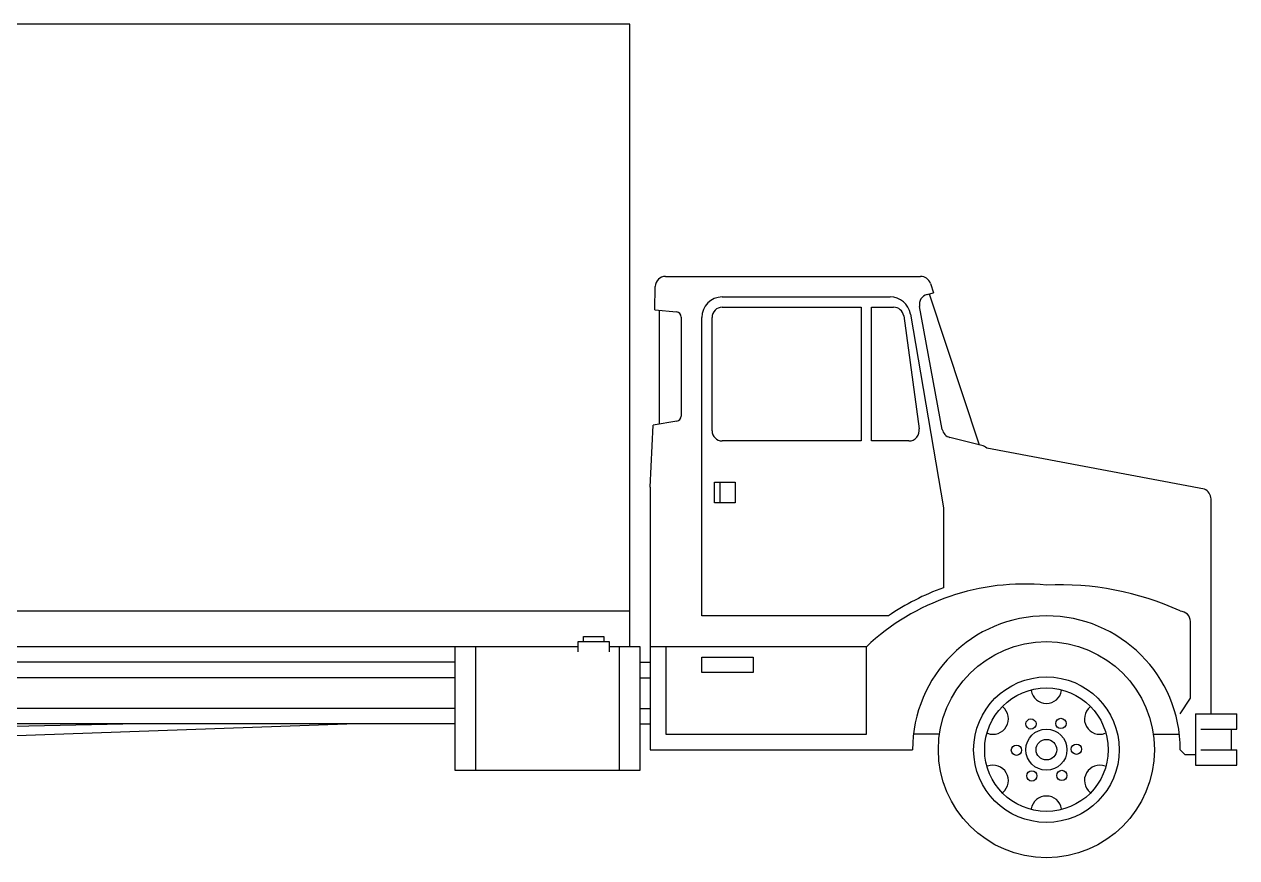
# Model space of a CAD drawing. Header units: centimetres. Extents: x 56177 to 99483, y 493 to 15482.
# Drawn here: x 58018 to 58557, y 1555 to 1926 of the extents above; entities that cross this region are included whole.
import ezdxf

# ---------------------------------------------------------------- set-up
doc = ezdxf.new("R2010")
doc.units = ezdxf.units.CM
doc.header["$MEASUREMENT"] = 0

# ---------------------------------------------------------------- blocks, each defined once
blk = doc.blocks.new('camion lado1')
for p, q in [((4.5466, 4.1148), (-2.8067, 4.1148)), ((4.5466, 1.0414), (4.5466, 4.1148)), ((4.669933, 2.705467), (4.672966, 2.820737)), ((4.723749, 2.8702), (5.982894, 2.8702)), ((6.031207, 2.835102), (6.046216, 2.78892)), ((5.0038, 2.7686), (5.832476, 2.7686)), ((6.014713, 2.78063), (6.046216, 2.78892)), ((6.02488, 2.783306), (6.271962, 2.03881)), ((4.669933, 2.705467), (4.777727, 2.694688)), ((4.692177, 2.703243), (4.692177, 2.140144)), ((5.0038, 2.7178), (5.6896, 2.7178)), ((5.6896, 2.7178), (5.6896, 2.0574)), ((5.7404, 2.7178), (5.849321, 2.7178)), ((5.7404, 2.0574), (5.7404, 2.7178)), ((6.089996, 2.11482), (5.977711, 2.722141)), ((4.8006, 2.669414), (4.8006, 2.180364)), ((4.9022, 1.1938), (4.9022, 2.667)), ((4.953, 2.1082), (4.953, 2.667)), ((5.899512, 2.674843), (5.97503, 2.118138)), ((5.932627, 2.684099), (6.096, 1.7272)), ((4.779552, 2.15534), (4.662272, 2.134943)), ((4.6482, 1.8288), (4.662272, 2.134943)), ((5.6896, 2.0574), (5.0038, 2.0574)), ((5.925211, 2.0574), (5.7404, 2.0574)), ((6.285549, 2.035413), (6.127605, 2.074899)), ((7.383845, 1.818914), (6.309149, 2.022051)), ((4.6482, 1.8288), (4.6482, 0.5334)), ((4.9657, 1.8542), (5.0673, 1.8542)), ((4.9657, 1.7526), (4.9657, 1.8542)), ((4.9911, 1.8542), (4.9911, 1.7526)), ((5.0673, 1.8542), (5.0673, 1.7526)), ((5.0673, 1.7526), (4.9657, 1.7526)), ((7.4168, 0.7112), (7.4168, 1.771352)), ((6.096, 1.7272), (6.096, 1.332766)), ((-2.794, 1.2192), (4.5466, 1.2192)), ((5.823548, 1.1938), (4.9022, 1.1938)), ((7.3152, 0.7874), (7.3152, 1.165762)), ((4.318, 1.0668), (4.318, 1.0922)), ((4.318, 1.0922), (4.4196, 1.0922)), ((4.4196, 1.0922), (4.4196, 1.0668)), ((4.2926, 1.0414), (0.421976, 1.0414)), ((3.683, 1.0414), (3.683, 0.4318)), ((3.7846, 1.0414), (3.7846, 0.4318)), ((4.2926, 1.016), (4.2926, 1.0668)), ((4.2926, 1.0668), (4.445, 1.0668)), ((4.445, 1.0668), (4.445, 1.016)), ((4.5974, 1.0414), (4.445, 1.0414)), ((4.4958, 0.4318), (4.4958, 1.0414)), ((4.5974, 0.4318), (4.5974, 1.0414)), ((5.715, 1.0414), (4.6482, 1.0414)), ((4.7244, 1.0414), (4.7244, 0.6096)), ((5.715, 0.6096), (5.715, 1.0414)), ((3.683, 0.9652), (0.313152, 0.9652)), ((4.5974, 0.9652), (4.6482, 0.9652)), ((4.9022, 0.9144), (4.9022, 0.9906)), ((4.9022, 0.9906), (5.1562, 0.9906)), ((5.1562, 0.9906), (5.1562, 0.9144)), ((5.1562, 0.9144), (4.9022, 0.9144)), ((3.683, 0.889), (0.397573, 0.889)), ((4.5974, 0.889), (4.6482, 0.889)), ((7.2644, 0.7112), (7.3152, 0.7874)), ((3.683, 0.7366), (0.6985, 0.7366)), ((4.5974, 0.7366), (4.6482, 0.7366)), ((0.68492, 0.575028), (3.1496, 0.6604)), ((3.683, 0.6604), (0.6985, 0.6604)), ((0.7112, 0.635), (2.044589, 0.6604)), ((4.5974, 0.6604), (4.6482, 0.6604)), ((7.3406, 0.7112), (7.5438, 0.7112)), ((7.3406, 0.7112), (7.3406, 0.4572)), ((7.5438, 0.635), (7.5438, 0.7112)), ((4.7244, 0.6096), (5.715, 0.6096)), ((6.076071, 0.6096), (5.947519, 0.6096)), ((7.131929, 0.6096), (7.26048, 0.6096)), ((7.366, 0.635), (7.5438, 0.635)), ((7.5184, 0.5334), (7.5184, 0.635)), ((4.6482, 0.5334), (5.9436, 0.5334)), ((7.2898, 0.508), (7.2644, 0.5334)), ((7.3406, 0.508), (7.2898, 0.508)), ((7.366, 0.5334), (7.5438, 0.5334)), ((7.5438, 0.4572), (7.5438, 0.5334)), ((3.683, 0.4318), (4.5974, 0.4318)), ((7.3406, 0.4572), (7.5438, 0.4572))]:
    blk.add_line(p, q)
for centre, radius in [((6.604, 0.5334), 0.5334), ((6.604, 0.5334), 0.35921), ((6.604, 0.5334), 0.3048), ((6.5278, 0.6604), 0.0254), ((6.675885, 0.662891), 0.0254), ((6.604, 0.5334), 0.1016), ((6.455914, 0.530909), 0.0254), ((6.604, 0.5334), 0.0508), ((6.752085, 0.535891), 0.0254), ((6.532114, 0.403909), 0.0254), ((6.6802, 0.4064), 0.0254)]:
    blk.add_circle(centre, radius)
for centre, radius, start, end in [((4.723749, 2.8194), 0.0508, 90, 178.492564), ((5.982894, 2.8194), 0.0508, 18.004162, 90), ((5.0038, 2.667), 0.1016, 90, 180), ((5.832476, 2.667), 0.1016, 9.688787, 90), ((6.027641, 2.731503), 0.0508, 104.743563, 190.619655), ((4.7752, 2.669414), 0.0254, 0, 84.289407), ((5.0038, 2.667), 0.0508, 90, 180), ((5.849321, 2.667), 0.0508, 8.880659, 90), ((4.7752, 2.180364), 0.0254, 279.865807, 0), ((5.0038, 2.1082), 0.0508, 180, 270), ((5.925211, 2.1082), 0.0508, 270, 11.281295), ((6.139926, 2.124182), 0.0508, 190.619655, 255.963757), ((6.273228, 1.98613), 0.0508, 45, 75.963757), ((7.366, 1.771352), 0.0508, 0, 69.433798), ((6.496384, 0.211221), 1.140069, 84.583554, 133.265734), ((6.496384, 0.211221), 1.190869, 109.646236, 124.402003), ((6.667813, -0.102511), 1.450116, 65.706798, 92.522147), ((7.2644, 1.165762), 0.0508, 0, 90), ((6.604, 0.5334), 0.660888, 0, 180), ((6.604, 0.8382), 0.0762, 189.594068, 350.405932), ((6.340035, 0.6858), 0.0762, 249.594068, 50.405932), ((6.867964, 0.6858), 0.0762, 129.594068, 290.405932), ((6.340035, 0.381), 0.0762, 309.594068, 110.405932), ((6.867964, 0.381), 0.0762, 69.594068, 230.405932), ((6.604, 0.2286), 0.0762, 9.594068, 170.405932)]:
    blk.add_arc(centre, radius, start, end)

msp = doc.modelspace()

# ---------------------------------------------------------------- block references
at = {"xscale": 89.99999999999773, "yscale": 89.99999999999773, "zscale": 89.99999999999773}
msp.add_blockref('camion lado1', (57878.35, 1555.27), dxfattribs=at)

doc.saveas('drawing.dxf')
